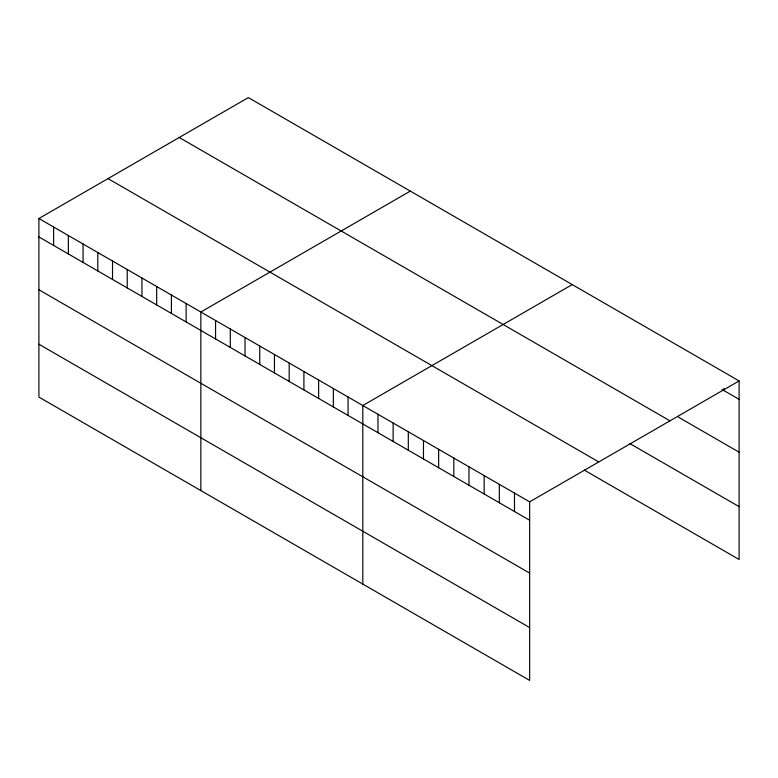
<?xml version="1.0" encoding="UTF-8"?>
<svg xmlns="http://www.w3.org/2000/svg" width="778" height="778" viewBox="0 0 778 778"><rect width="100%" height="100%" fill="white"/><g stroke="black" fill="none" stroke-linecap="round" stroke-linejoin="round"><path stroke-width="1.17" d="M38.9 218.511L529.653 501.849L529.653 680.41L38.9 397.072L38.9 218.511L248.347 97.59L739.1 380.928L739.1 559.489L584.375 470.155M410.298 191.096L200.85 312.017L200.85 490.578M572.238 284.592L362.801 405.513L362.801 584.074M529.653 501.849L739.1 380.928M721.906 389.418L739.1 399.347M678.426 417.164L739.1 452.193M179.232 137.492L669.984 420.83M629.888 443.586L739.1 506.643M108.016 178.609L598.768 461.947M38.9 236.93L529.653 520.268M38.9 289.776L529.653 573.114M38.9 344.226L529.653 627.564M723.929 388.29L723.929 390.585M514.491 493.087L514.491 511.506M499.32 484.334L499.32 502.753M484.149 475.572L484.149 493.991M468.978 466.819L468.978 485.239M453.807 458.057L453.807 476.476M438.646 449.305L438.646 467.724M423.475 440.543L423.475 458.962M408.304 431.79L408.304 450.209M393.133 423.028L393.133 441.447M377.972 414.275L377.972 432.694M348.077 397.013L348.077 415.433M333.354 388.514L333.354 406.933M318.63 380.014L318.63 398.433M303.906 371.514L303.906 389.934M289.183 363.015L289.183 381.434M274.459 354.515L274.459 372.934M259.745 346.016L259.745 364.435M245.021 337.516L245.021 355.935M230.298 329.016L230.298 347.435M215.574 320.517L215.574 338.936M186.127 303.517L186.127 321.936M171.403 295.018L171.403 313.437M156.679 286.518L156.679 304.937M141.956 278.009L141.956 296.437M127.232 269.509L127.232 287.938M112.518 261.009L112.518 279.428M97.795 252.51L97.795 270.929M83.071 244.01L83.071 262.429M68.347 235.51L68.347 253.929M53.624 227.011L53.624 245.43"/></g></svg>
